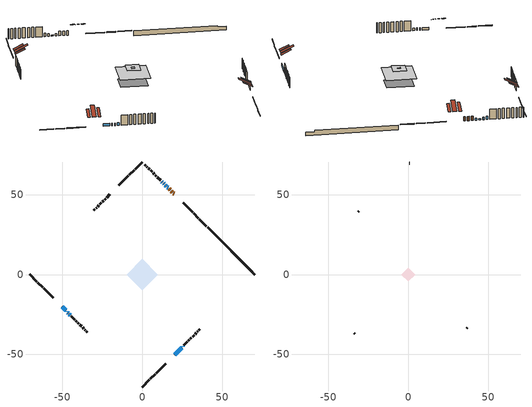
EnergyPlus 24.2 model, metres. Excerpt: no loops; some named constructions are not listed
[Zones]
conditioned space
 floor adiabatic (AdiabaticFloorConstruction): -9.79,0 0,9.79 9.79,0 0,-9.79 z3.83
 floor foundation (Slab1 construction): -7.38,1.36 -1.36,7.38 7.38,-1.36 1.36,-7.38 z-1
 wall outside (RimJoist1 construction): 0,-70.33 4.43,-65.9 / -70.33,0 -65.9,-4.43 / 0,70.33 -4.43,65.9 / 40.14,30.18 35.71,34.61 z1.39:1.69
 wall outside (RimJoist2 construction): 5.09,-65.24 7.97,-62.36 / -65.24,-5.09 -62.36,-7.97 / -5.09,65.24 -7.97,62.36 / 35.06,35.27 32.17,38.16 z1.39:1.69
 wall outside (RimJoist3 construction): 8.63,-61.7 14.66,-55.67 / -61.7,-8.63 -55.67,-14.66 / -8.63,61.7 -14.66,55.67 / 31.51,38.81 25.49,44.84 z1.39:1.69
 wall outside (AdiabaticWallConstruction 1): 19.93,50.39 19.47,50.86 / 18.81,51.51 18.15,52.17 / 17.5,52.83 16.84,53.49 z1.39:3.42
 wall outside (AdiabaticWallConstruction): 16.18,54.15 15.75,54.58 z1.39:2.31; 15.09,55.23 14.38,55.94 z1.39:1.89; 20.21,-50.12 24.63,-45.7 / -50.12,-20.21 -47.91,-22.42 / -47.25,-23.07 -47.11,-23.22 / -46.45,-23.87 -46.16,-24.17 / 25.28,-45.05 25.43,-44.9 / 13.73,56.6 13.29,57.03 / -45.51,-24.82 -44.92,-25.4 z1.39:2.61; 12.64,57.69 12.21,58.12 z1.39:2.92
 wall outside (Wall1 construction): 26.08,-44.24 28.18,-42.15 / -44.27,-26.06 -42.18,-28.15 / -20.21,50.12 -22.3,48.03 / 11.55,58.78 9.46,60.87 z1.39:6.27
 wall outside (Wall2 construction): 28.83,-41.49 29.43,-40.9 / -41.52,-28.81 -40.92,-29.41 / -22.96,47.37 -23.56,46.77 / 8.8,61.53 8.2,62.13 z1.39:6.27
 wall outside (Wall3 construction): 30.09,-40.24 30.76,-39.57 / -40.26,-30.06 -39.59,-30.73 / -24.21,46.11 -24.88,45.44 / 7.54,62.78 6.88,63.45 z1.39:6.27
 wall outside (Wall4 construction): 31.41,-38.91 32.41,-37.92 / -38.94,-31.39 -37.95,-32.38 / -25.54,44.79 -26.53,43.8 / 6.22,64.11 5.23,65.1 z1.39:6.27
 wall outside (Wall5 construction): 33.06,-37.26 33.79,-36.54 / -37.29,-33.04 -36.56,-33.76 / -27.19,43.14 -27.91,42.41 / 4.57,65.76 3.84,66.48 z1.39:6.27
 wall outside (Wall6 construction): 34.45,-35.88 34.78,-35.55 / -35.91,-34.42 -35.57,-34.76 / -28.57,41.76 -28.91,41.42 / 3.19,67.14 2.85,67.48 z1.39:6.27
 wall outside (Wall7 construction): 35.44,-34.89 36.06,-34.27 / -34.91,-35.41 -34.29,-36.04 / -29.56,40.77 -30.19,40.14 / 2.2,68.13 1.57,68.76 z1.39:6.27
 wall foundation (FoundationWall1 construction): 40.8,29.53,-1 40.8,29.53,1.39 67.37,2.95,1.39 67.37,2.95,0.76 70.33,0,0.76 70.33,0,-1
 window (WindowConstruction 7): 16.18,54.15 15.75,54.58 z1.39:2.3
 window (WindowConstruction 3): 15.09,55.23 14.39,55.94 z1.39:1.89
 window (WindowConstruction 4): 20.21,-50.12 24.63,-45.7 z1.39:2.61
 window (WindowConstruction 5): -50.12,-20.21 -47.91,-22.42 z1.39:2.61
 window (WindowConstruction 6): -47.25,-23.07 -47.11,-23.22 z1.39:2.61
 window (WindowConstruction 8): -46.45,-23.88 -46.16,-24.17 z1.39:2.61
 window (WindowConstruction 9): 25.28,-45.05 25.43,-44.9 z1.39:2.61
 window (WindowConstruction): 13.73,56.6 13.29,57.03 z1.39:2.61
 window (WindowConstruction 1): -45.5,-24.82 -44.93,-25.4 z1.39:2.61
 window (WindowConstruction 2): 12.64,57.69 12.21,58.12 z1.39:2.91
 door (Door): 19.93,50.39 19.47,50.86 z1.39:3.42
 door (Door 1): 18.81,51.52 18.15,52.17 z1.39:3.42
 door (Door 2): 17.5,52.83 16.84,53.49 z1.39:3.42
 ceiling adiabatic (AdiabaticFloorConstruction): 0,-9.79 9.79,0 0,9.79 -9.79,0 z3.83
 roof outside (Roof1 construction): 16.16,-54.17,6.27 13.13,-51.14,8.41 12.29,-51.99,8.41 15.32,-55.01,6.27; -54.17,-16.16,6.27 -51.14,-13.13,8.41 -51.99,-12.29,8.41 -55.01,-15.32,6.27; -16.16,54.17,6.27 -13.13,51.14,8.41 -12.29,51.99,8.41 -15.32,55.01,6.27; 23.98,46.35,6.27 20.96,43.32,8.41 21.8,42.47,8.41 24.83,45.5,6.27
 roof outside (Roof3 construction): 19.55,-50.78,6.27 16.35,-47.58,8.53 15.46,-48.47,8.53 18.66,-51.67,6.27; -50.78,-19.55,6.27 -47.58,-16.35,8.53 -48.47,-15.46,8.53 -51.67,-18.66,6.27; -19.55,50.78,6.27 -16.35,47.58,8.53 -15.46,48.47,8.53 -18.66,51.67,6.27; 20.59,49.74,6.27 17.39,46.54,8.53 18.29,45.64,8.53 21.49,48.84,6.27
attic - vented
 floor to conditioned space (Floor1 construction Reversed): -1.05,0 0,1.05 1.05,0 0,-1.05 z6.27
 floor to conditioned space (Floor2 construction Reversed): -4.35,0 0,4.35 4.35,0 0,-4.35 z6.27
 wall outside (Wall8 construction): 36.72,-33.61 36.98,-33.35 / -33.63,-36.69 -33.38,-36.95 / -30.84,39.48 -31.1,39.23 / 0.91,69.41 0.66,69.67 z1.39:6.27
 roof outside (Roof2 construction): 18,-52.33,6.27 13.77,-48.09,9.26 12.59,-49.28,9.26 16.82,-53.51,6.27; -52.33,-18,6.27 -48.09,-13.77,9.26 -49.28,-12.59,9.26 -53.51,-16.82,6.27; -18,52.33,6.27 -13.77,48.09,9.26 -12.59,49.28,9.26 -16.82,53.51,6.27; 22.14,48.19,6.27 17.91,43.95,9.26 19.09,42.77,9.26 23.33,47,6.27
[Material] Roughness=Rough; Thermal Absorptance=0.9
Name | Thickness {m} | Conductivity {W/m-K} | Density {kg/m3} | Specific Heat {J/kg-K} | Solar Absorptance | Visible Absorptance
ceiling loosefill ins | 0.254 | 0.0480833 | 16.02 | 1046.75 | 0.7 | 0.7
ceiling stud and cavity | 0.1397 | 0.22603 | 65.682 | 1177.47 | 0.7 | 0.7
ceiling stud and cavity 1 | 0.1397 | 0.122434 | 65.682 | 1177.47 | 0.7 | 0.7
gypsum board | 0.0127 | 0.160291 | 801 | 837.4 | 0.6 | 0.6
[Construction]
Floor1 construction: ceiling loosefill ins, ceiling stud and cavity, gypsum board
Floor2 construction: ceiling loosefill ins, ceiling stud and cavity 1, gypsum board
[EnergyManagementSystem:Program]
component_loads_program: Set loads_htg_walls = 0; Set loads_htg_rim_joists = 0; Set loads_htg_foundation_walls = 0; Set loads_htg_floors = 0; Set loads_htg_slabs = 0; Set loads_htg_ceilings = 0; Set loads_htg_roofs = 0; Set loads_htg_windows_conduction = 0; Set loads_htg_windows_solar = 0; Set loads_htg_doors = 0; Set loads_htg_skylights_conduction = 0; Set loads_htg_skylights_solar = 0; Set loads_htg_internal_mass = 0; Set loads_htg_intgains = 0; Set loads_htg_lighting = 0; Set loads_htg_infil = 0; Set loads_htg_mechvent = 0; Set loads_htg_natvent = 0; Set loads_htg_whf = 0; Set loads_htg_ducts = 0; Set loads_clg_walls = 0; Set loads_clg_rim_joists = 0; Set loads_clg_foundation_walls = 0; Set loads_clg_floors = 0; Set loads_clg_slabs = 0; Set loads_clg_ceilings = 0; Set loads_clg_roofs = 0; Set loads_clg_windows_conduction = 0; Set loads_clg_windows_solar = 0; Set loads_clg_doors = 0; Set loads_clg_skylights_conduction = 0; Set loads_clg_skylights_solar = 0; Set loads_clg_internal_mass = 0; Set loads_clg_intgains = 0; Set loads_clg_lighting = 0; Set loads_clg_infil = 0; Set loads_clg_mechvent = 0; Set loads_clg_natvent = 0; Set loads_clg_whf = 0; Set loads_clg_ducts = 0; Set hr_walls = 0; Set hr_walls = hr_walls + s_conv_26 + s_ig_26 + s_sol_26 + s_lgt_26 + s_surf_26; Set hr_walls = hr_walls + s_conv_27 + s_ig_27 + s_sol_27 + s_lgt_27 + s_surf_27; Set hr_walls = hr_walls + s_conv_28 + s_ig_28 + s_sol_28 + s_lgt_28 + s_surf_28; Set hr_walls = hr_walls + s_conv_29 + s_ig_29 + s_sol_29 + s_lgt_29 + s_surf_29; Set hr_walls = hr_walls + s_conv_30 + s_ig_30 + s_sol_30 + s_lgt_30 + s_surf_30; Set hr_walls = hr_walls + s_conv_31 + s_ig_31 + s_sol_31 + s_lgt_31 + s_surf_31; Set hr_walls = hr_walls + s_conv_32 + s_ig_32 + s_sol_32 + s_lgt_32 + s_surf_32; Set hr_walls = hr_walls + s_conv_33 + s_ig_33 + s_sol_33 + s_lgt_33 + s_surf_33; Set hr_walls = hr_walls + s_conv_34 + s_ig_34 + s_sol_34 + s_lgt_34 + s_surf_34; Set hr_walls = hr_walls + s_conv_35 + s_ig_35 + s_sol_35 + s_lgt_35 + s_surf_35; Set hr_walls = hr_walls + s_conv_36 + s_ig_36 + s_sol_36 + s_lgt_36 + s_surf_36; Set hr_walls = hr_walls + s_conv_37 + s_ig_37 + s_sol_37 + s_lgt_37 + s_surf_37; Set hr_walls = hr_walls + s_conv_38 + s_ig_38 + s_sol_38 + s_lgt_38 + s_surf_38; Set hr_walls = hr_walls + s_conv_39 + s_ig_39 + s_sol_39 + s_lgt_39 + s_surf_39; Set hr_walls = hr_walls + s_conv_40 + s_ig_40 + s_sol_40 + s_lgt_40 + s_surf_40; Set hr_walls = hr_walls + s_conv_41 + s_ig_41 + s_sol_41 + s_lgt_41 + s_surf_41; Set hr_walls = hr_walls + s_conv_42 + s_ig_42 + s_sol_42 + s_lgt_42 + s_surf_42; Set hr_walls = hr_walls + s_conv_43 + s_ig_43 + s_sol_43 + s_lgt_43 + s_surf_43; Set hr_walls = hr_walls + s_conv_44 + s_ig_44 + s_sol_44 + s_lgt_44 + s_surf_44; Set hr_walls = hr_walls + s_conv_45 + s_ig_45 + s_sol_45 + s_lgt_45 + s_surf_45; Set hr_walls = hr_walls + s_conv_46 + s_ig_46 + s_sol_46 + s_lgt_46 + s_surf_46; Set hr_walls = hr_walls + s_conv_47 + s_ig_47 + s_sol_47 + s_lgt_47 + s_surf_47; Set hr_walls = hr_walls + s_conv_48 + s_ig_48 + s_sol_48 + s_lgt_48 + s_surf_48; Set hr_walls = hr_walls + s_conv_49 + s_ig_49 + s_sol_49 + s_lgt_49 + s_surf_49; Set hr_walls = hr_walls + s_conv_50 + s_ig_50 + s_sol_50 + s_lgt_50 + s_surf_50; Set hr_walls = hr_walls + s_conv_51 + s_ig_51 + s_sol_51 + s_lgt_51 + s_surf_51; Set hr_walls = hr_walls + s_conv_52 + s_ig_52 + s_sol_52 + s_lgt_52 + s_surf_52; Set hr_walls = hr_walls + s_conv_53 + s_ig_53 + s_sol_53 + s_lgt_53 + s_surf_53; Set hr_rim_joists = 0; Set hr_rim_joists = hr_rim_joists + s_conv_5 + s_ig_5 + s_sol_5 + s_lgt_5 + s_surf_5; Set hr_rim_joists = hr_rim_joists + s_conv_6 + s_ig_6 + s_sol_6 + s_lgt_6 + s_surf_6; Set hr_rim_joists = hr_rim_joists + s_conv_7 + s_ig_7 + s_sol_7 + s_lgt_7 + s_surf_7; Set hr_rim_joists = hr_rim_joists + s_conv_8 + s_ig_8 + s_sol_8 + s_lgt_8 + s_surf_8; Set hr_rim_joists = hr_rim_joists + s_conv_9 + s_ig_9 + s_sol_9 + s_lgt_9 + s_surf_9; Set hr_rim_joists = hr_rim_joists + s_conv_10 + s_ig_10 + s_sol_10 + s_lgt_10 + s_surf_10; Set hr_rim_joists = hr_rim_joists + s_conv_11 + s_ig_11 + s_sol_11 + s_lgt_11 + s_surf_11; Set hr_rim_joists = hr_rim_joists + s_conv_12 + s_ig_12 + s_sol_12 + s_lgt_12 + s_surf_12; Set hr_rim_joists = hr_rim_joists + s_conv_13 + s_ig_13 + s_sol_13 + s_lgt_13 + s_surf_13; Set hr_rim_joists = hr_rim_joists + s_conv_14 + s_ig_14 + s_sol_14 + s_lgt_14 + s_surf_14; Set hr_rim_joists = hr_rim_joists + s_conv_15 + s_ig_15 + s_sol_15 + s_lgt_15 + s_surf_15; Set hr_rim_joists = hr_rim_joists + s_conv_16 + s_ig_16 + s_sol_16 + s_lgt_16 + s_surf_16; Set hr_foundation_walls = 0; Set hr_foundation_walls = hr_foundation_walls + s_conv_2 + s_ig_2 + s_sol_2 + s_lgt_2 + s_surf_2; Set hr_floors = 0; Set hr_slabs = 0; Set hr_slabs = hr_slabs + s_conv_25 + s_ig_25 + s_sol_25 + s_lgt_25 + s_surf_25; Set hr_ceilings = 0; Set hr_ceilings = hr_ceilings + s_conv + s_ig + s_sol + s_lgt + s_surf; Set hr_ceilings = hr_ceilings + s_conv_1 + s_ig_1 + s_sol_1 + s_lgt_1 + s_surf_1; Set hr_roofs = 0; Set hr_roofs = hr_roofs + s_conv_17 + s_ig_17 + s_sol_17 + s_lgt_17 + s_surf_17; Set hr_roofs = hr_roofs + s_conv_18 + s_ig_18 + s_sol_18 + s_lgt_18 + s_surf_18; Set hr_roofs = hr_roofs + s_conv_19 + s_ig_19 + s_sol_19 + s_lgt_19 + s_surf_19; Set hr_roofs = hr_roofs + s_conv_20 + s_ig_20 + s_sol_20 + s_lgt_20 + s_surf_20; Set hr_roofs = hr_roofs + s_conv_21 + s_ig_21 + s_sol_21 + s_lgt_21 + s_surf_21; Set hr_roofs = hr_roofs + s_conv_22 + s_ig_22 + s_sol_22 + s_lgt_22 + s_surf_22; Set hr_roofs = hr_roofs + s_conv_23 + s_ig_23 + s_sol_23 + s_lgt_23 + s_surf_23; Set hr_roofs = hr_roofs + s_conv_24 + s_ig_24 + s_sol_24 + s_lgt_24 + s_surf_24; Set hr_windows_conduction = 0; Set hr_windows_conduction = hr_windows_conduction + ss_conv_3; Set hr_windows_conduction = hr_windows_conduction + ss_ig_3; Set hr_windows_conduction = hr_windows_conduction + ss_surf_3; Set hr_windows_conduction = hr_windows_conduction + ss_conv_4; Set hr_windows_conduction = hr_windows_conduction + ss_ig_4; Set hr_windows_conduction = hr_windows_conduction + ss_surf_4; Set hr_windows_conduction = hr_windows_conduction + ss_conv_5; Set hr_windows_conduction = hr_windows_conduction + ss_ig_5; Set hr_windows_conduction = hr_windows_conduction + ss_surf_5; Set hr_windows_conduction = hr_windows_conduction + ss_conv_6; Set hr_windows_conduction = hr_windows_conduction + ss_ig_6; Set hr_windows_conduction = hr_windows_conduction + ss_surf_6; Set hr_windows_conduction = hr_windows_conduction + ss_conv_7; Set hr_windows_conduction = hr_windows_conduction + ss_ig_7; Set hr_windows_conduction = hr_windows_conduction + ss_surf_7; Set hr_windows_conduction = hr_windows_conduction + ss_conv_8; Set hr_windows_conduction = hr_windows_conduction + ss_ig_8; Set hr_windows_conduction = hr_windows_conduction + ss_surf_8; Set hr_windows_conduction = hr_windows_conduction + ss_conv_9; Set hr_windows_conduction = hr_windows_conduction + ss_ig_9; Set hr_windows_conduction = hr_windows_conduction + ss_surf_9; Set hr_windows_conduction = hr_windows_conduction + ss_conv_10; Set hr_windows_conduction = hr_windows_conduction + ss_ig_10; Set hr_windows_conduction = hr_windows_conduction + ss_surf_10; Set hr_windows_conduction = hr_windows_conduction + ss_conv_11; Set hr_windows_conduction = hr_windows_conduction + ss_ig_11; Set hr_windows_conduction = hr_windows_conduction + ss_surf_11; Set hr_windows_conduction = hr_windows_conduction + ss_conv_12; Set hr_windows_conduction = hr_windows_conduction + ss_ig_12; Set hr_windows_conduction = hr_windows_conduction + ss_surf_12; Set hr_windows_solar = 0; Set hr_windows_solar = hr_windows_solar - ss_trans_in * ZoneTimestep * 3600 + ss_back_out * ZoneTimestep * 3600 + ss_trans_out * ZoneTimestep * 3600; Set hr_windows_solar = hr_windows_solar - ss_trans_in_1 * ZoneTimestep * 3600 + ss_back_out_1 * ZoneTimestep * 3600 + ss_trans_out_1 * ZoneTimestep * 3600; Set hr_windows_solar = hr_windows_solar - ss_trans_in_2 * ZoneTimestep * 3600 + ss_back_out_2 * ZoneTimestep * 3600 + ss_trans_out_2 * ZoneTimestep * 3600; Set hr_windows_solar = hr_windows_solar - ss_trans_in_3 * ZoneTimestep * 3600 + ss_back_out_3 * ZoneTimestep * 3600 + ss_trans_out_3 * ZoneTimestep * 3600; Set hr_windows_solar = hr_windows_solar - ss_trans_in_4 * ZoneTimestep * 3600 + ss_back_out_4 * ZoneTimestep * 3600 + ss_trans_out_4 * ZoneTimestep * 3600; Set hr_windows_solar = hr_windows_solar - ss_trans_in_5 * ZoneTimestep * 3600 + ss_back_out_5 * ZoneTimestep * 3600 + ss_trans_out_5 * ZoneTimestep * 3600; Set hr_windows_solar = hr_windows_solar - ss_trans_in_6 * ZoneTimestep * 3600 + ss_back_out_6 * ZoneTimestep * 3600 + ss_trans_out_6 * ZoneTimestep * 3600; Set hr_windows_solar = hr_windows_solar - ss_trans_in_7 * ZoneTimestep * 3600 + ss_back_out_7 * ZoneTimestep * 3600 + ss_trans_out_7 * ZoneTimestep * 3600; Set hr_windows_solar = hr_windows_solar - ss_trans_in_8 * ZoneTimestep * 3600 + ss_back_out_8 * ZoneTimestep * 3600 + ss_trans_out_8 * ZoneTimestep * 3600; Set hr_windows_solar = hr_windows_solar - ss_trans_in_9 * ZoneTimestep * 3600 + ss_back_out_9 * ZoneTimestep * 3600 + ss_trans_out_9 * ZoneTimestep * 3600; Set hr_doors = 0; Set hr_doors = hr_doors + ss_sol; Set hr_doors = hr_doors + ss_lgt; Set hr_doors = hr_doors + ss_conv; Set hr_doors = hr_doors + ss_ig; Set hr_doors = hr_doors + ss_surf; Set hr_doors = hr_doors + ss_sol_1; Set hr_doors = hr_doors + ss_lgt_1; Set hr_doors = hr_doors + ss_conv_1; Set hr_doors = hr_doors + ss_ig_1; Set hr_doors = hr_doors + ss_surf_1; Set hr_doors = hr_doors + ss_sol_2; Set hr_doors = hr_doors + ss_lgt_2; Set hr_doors = hr_doors + ss_conv_2; Set hr_doors = hr_doors + ss_ig_2; Set hr_doors = hr_doors + ss_surf_2; Set hr_skylights_conduction = 0; Set hr_skylights_solar = 0; Set hr_internal_mass = 0; Set hr_internal_mass = hr_internal_mass + s_conv_3 + s_ig_3 + s_sol_3 + s_lgt_3 + s_surf_3; Set hr_internal_mass = hr_internal_mass + s_conv_4 + s_ig_4 + s_sol_4 + s_lgt_4 + s_surf_4; Set hr_internal_mass = hr_internal_mass + im_conv + im_ig + im_sol + im_lgt + im_surf; Set hr_internal_mass = hr_internal_mass + im_conv_1 + im_ig_1 + im_sol_1 + im_lgt_1 + im_surf_1; Set hr_intgains = 0; Set hr_intgains = hr_intgains - ig_ee_conv - ig_ee_rad - ig_ee_conv_1 - ig_ee_rad_1 - ig_ee_conv_2 - ig_ee_rad_2 - ig_ee_conv_3 - ig_ee_rad_3 - ig_ee_conv_4 - ig_ee_rad_4 - ig_ee_conv_5 - ig_ee_rad_5 - ig_ee_conv_6 - ig_ee_rad_6 - ig_oe_conv - ig_oe_rad - ig_oe_conv_1 - ig_oe_rad_1 - ig_oe_conv_2 - ig_oe_rad_2 - ig_oe_conv_3 - ig_oe_rad_3 - ig_oe_conv_4 - ig_oe_rad_4 - ig_ppl_conv - ig_ppl_rad; Set hr_lighting = 0; Set hr_lighting = hr_lighting - ig_lgt_conv - ig_lgt_rad - ig_lgt_vis; Set hr_infil = 0; Set hr_infil = hr_infil - airflow_gain + airflow_loss; Set hr_natvent = 0; Set hr_natvent = hr_natvent - airflow_gain_1 + airflow_loss_1; Set hr_whf = 0; Set hr_whf = hr_whf - airflow_gain_2 + airflow_loss_2; Set hr_mechvent = 0; Set hr_mechvent = hr_mechvent - mv_conv - mv_rad - mv_conv_1 - mv_rad_1 - mv_conv_2 - mv_rad_2 - mv_conv_3 - mv_rad_3; Set hr_ducts = 0; Set hr_intgains = hr_intgains + dhw_loss * (1.0*(1-dhw_rtf) + 1.0*dhw_rtf); Set htg_mode = 0; Set clg_mode = 0; If (htg_load_cond > 0); Set htg_mode = 1.0; ElseIf (clg_load_cond > 0); Set clg_mode = 0.0; Else; Set htg_season = 0; Set clg_season = 0; If ((DayOfYear >= 1) && (DayOfYear <= 365)); Set clg_season = 1; EndIf; If ((DayOfYear >= 1) && (DayOfYear <= 365)); Set htg_season = 1; EndIf; If ((airflow_gain_1 <> 0) || (airflow_loss_1 <> 0)) && (clg_season == 1); Set clg_mode = 0.0; ElseIf ((airflow_gain_2 <> 0) || (airflow_loss_2 <> 0)) && (clg_season == 1); Set clg_mode = 0.0; Else; Set Tmid_setpoint = (htg_sp_s_1 + clg_sp_s_1) / 2; If (tin_s_1 > Tmid_setpoint) && (clg_season == 1); Set clg_mode = 0.0; ElseIf (tin_s_1 < Tmid_setpoint) && (htg_season == 1); Set htg_mode = 1.0; EndIf; EndIf; EndIf; Set loads_htg_walls = loads_htg_walls + (hr_walls * htg_mode * 1); Set loads_htg_rim_joists = loads_htg_rim_joists + (hr_rim_joists * htg_mode * 1); Set loads_htg_foundation_walls = loads_htg_foundation_walls + (hr_foundation_walls * htg_mode * 1); Set loads_htg_floors = loads_htg_floors + (hr_floors * htg_mode * 1); Set loads_htg_slabs = loads_htg_slabs + (hr_slabs * htg_mode * 1); Set loads_htg_ceilings = loads_htg_ceilings + (hr_ceilings * htg_mode * 1); Set loads_htg_roofs = loads_htg_roofs + (hr_roofs * htg_mode * 1); Set loads_htg_windows_conduction = loads_htg_windows_conduction + (hr_windows_conduction * htg_mode * 1); Set loads_htg_windows_solar = loads_htg_windows_solar + (hr_windows_solar * htg_mode * 1); Set loads_htg_doors = loads_htg_doors + (hr_doors * htg_mode * 1); Set loads_htg_skylights_conduction = loads_htg_skylights_conduction + (hr_skylights_conduction * htg_mode * 1); Set loads_htg_skylights_solar = loads_htg_skylights_solar + (hr_skylights_solar * htg_mode * 1); Set loads_htg_internal_mass = loads_htg_internal_mass + (hr_internal_mass * htg_mode * 1); Set loads_htg_intgains = loads_htg_intgains + (hr_intgains * htg_mode * 1); Set loads_htg_lighting = loads_htg_lighting + (hr_lighting * htg_mode * 1); Set loads_htg_infil = loads_htg_infil + (hr_infil * htg_mode * 1); Set loads_htg_mechvent = loads_htg_mechvent + (hr_mechvent * htg_mode * 1); Set loads_htg_natvent = loads_htg_natvent + (hr_natvent * htg_mode * 1); Set loads_htg_whf = loads_htg_whf + (hr_whf * htg_mode * 1); Set loads_htg_ducts = loads_htg_ducts + (hr_ducts * htg_mode * 1); Set loads_clg_walls = loads_clg_walls + (-hr_walls * clg_mode * 1); Set loads_clg_rim_joists = loads_clg_rim_joists + (-hr_rim_joists * clg_mode * 1); Set loads_clg_foundation_walls = loads_clg_foundation_walls + (-hr_foundation_walls * clg_mode * 1); Set loads_clg_floors = loads_clg_floors + (-hr_floors * clg_mode * 1); Set loads_clg_slabs = loads_clg_slabs + (-hr_slabs * clg_mode * 1); Set loads_clg_ceilings = loads_clg_ceilings + (-hr_ceilings * clg_mode * 1); Set loads_clg_roofs = loads_clg_roofs + (-hr_roofs * clg_mode * 1); Set loads_clg_windows_conduction = loads_clg_windows_conduction + (-hr_windows_conduction * clg_mode * 1); Set loads_clg_windows_solar = loads_clg_windows_solar + (-hr_windows_solar * clg_mode * 1); Set loads_clg_doors = loads_clg_doors + (-hr_doors * clg_mode * 1); Set loads_clg_skylights_conduction = loads_clg_skylights_conduction + (-hr_skylights_conduction * clg_mode * 1); Set loads_clg_skylights_solar = loads_clg_skylights_solar + (-hr_skylights_solar * clg_mode * 1); Set loads_clg_internal_mass = loads_clg_internal_mass + (-hr_internal_mass * clg_mode * 1); Set loads_clg_intgains = loads_clg_intgains + (-hr_intgains * clg_mode * 1); Set loads_clg_lighting = loads_clg_lighting + (-hr_lighting * clg_mode * 1); Set loads_clg_infil = loads_clg_infil + (-hr_infil * clg_mode * 1); Set loads_clg_mechvent = loads_clg_mechvent + (-hr_mechvent * clg_mode * 1); Set loads_clg_natvent = loads_clg_natvent + (-hr_natvent * clg_mode * 1); Set loads_clg_whf = loads_clg_whf + (-hr_whf * clg_mode * 1); Set loads_clg_ducts = loads_clg_ducts + (-hr_ducts * clg_mode * 1)
[EnergyManagementSystem:OutputVariable] Type of Data in Variable=Summed; Update Frequency=ZoneTimestep
Name | EMS Variable | EMS Program or Subroutine | Units
loads_htg_rim_joists_annual_outvar; Energy Management System Output Variable 8 | loads_htg_rim_joists | component_loads_program | J
loads_htg_foundation_walls_annual_outvar; Energy Management System Output Variable 9 | loads_htg_foundation_walls | component_loads_program | J
loads_htg_doors_annual_outvar; Energy Management System Output Variable 10 | loads_htg_doors | component_loads_program | J
loads_htg_windows_conduction_annual_outvar; Energy Management System Output Variable 11 | loads_htg_windows_conduction | component_loads_program | J
loads_htg_windows_solar_annual_outvar; Energy Management System Output Variable 12 | loads_htg_windows_solar | component_loads_program | J
loads_htg_skylights_conduction_annual_outvar; Energy Management System Output Variable 13 | loads_htg_skylights_conduction | component_loads_program | J
loads_htg_skylights_solar_annual_outvar; Energy Management System Output Variable 14 | loads_htg_skylights_solar | component_loads_program | J
loads_htg_floors_annual_outvar; Energy Management System Output Variable 15 | loads_htg_floors | component_loads_program | J
loads_htg_slabs_annual_outvar; Energy Management System Output Variable 16 | loads_htg_slabs | component_loads_program | J
loads_htg_internal_mass_annual_outvar; Energy Management System Output Variable 17 | loads_htg_internal_mass | component_loads_program | J
loads_htg_infil_annual_outvar; Energy Management System Output Variable 18 | loads_htg_infil | component_loads_program | J
loads_htg_natvent_annual_outvar; Energy Management System Output Variable 19 | loads_htg_natvent | component_loads_program | J
loads_htg_mechvent_annual_outvar; Energy Management System Output Variable 20 | loads_htg_mechvent | component_loads_program | J
loads_htg_whf_annual_outvar; Energy Management System Output Variable 21 | loads_htg_whf | component_loads_program | J
loads_htg_ducts_annual_outvar; Energy Management System Output Variable 22 | loads_htg_ducts | component_loads_program | J
loads_htg_intgains_annual_outvar; Energy Management System Output Variable 23 | loads_htg_intgains | component_loads_program | J
loads_htg_lighting_annual_outvar; Energy Management System Output Variable 24 | loads_htg_lighting | component_loads_program | J
loads_clg_roofs_annual_outvar; Energy Management System Output Variable 25 | loads_clg_roofs | component_loads_program | J
loads_clg_ceilings_annual_outvar; Energy Management System Output Variable 26 | loads_clg_ceilings | component_loads_program | J
loads_clg_walls_annual_outvar; Energy Management System Output Variable 27 | loads_clg_walls | component_loads_program | J
loads_clg_rim_joists_annual_outvar; Energy Management System Output Variable 28 | loads_clg_rim_joists | component_loads_program | J
loads_clg_foundation_walls_annual_outvar; Energy Management System Output Variable 29 | loads_clg_foundation_walls | component_loads_program | J
loads_clg_doors_annual_outvar; Energy Management System Output Variable 30 | loads_clg_doors | component_loads_program | J
loads_clg_windows_conduction_annual_outvar; Energy Management System Output Variable 31 | loads_clg_windows_conduction | component_loads_program | J
loads_clg_windows_solar_annual_outvar; Energy Management System Output Variable 32 | loads_clg_windows_solar | component_loads_program | J
loads_clg_skylights_conduction_annual_outvar; Energy Management System Output Variable 33 | loads_clg_skylights_conduction | component_loads_program | J
loads_clg_skylights_solar_annual_outvar; Energy Management System Output Variable 34 | loads_clg_skylights_solar | component_loads_program | J
loads_clg_floors_annual_outvar; Energy Management System Output Variable 35 | loads_clg_floors | component_loads_program | J
loads_clg_slabs_annual_outvar; Energy Management System Output Variable 36 | loads_clg_slabs | component_loads_program | J
loads_clg_internal_mass_annual_outvar; Energy Management System Output Variable 37 | loads_clg_internal_mass | component_loads_program | J
loads_clg_infil_annual_outvar; Energy Management System Output Variable 38 | loads_clg_infil | component_loads_program | J
loads_clg_natvent_annual_outvar; Energy Management System Output Variable 39 | loads_clg_natvent | component_loads_program | J
loads_clg_mechvent_annual_outvar; Energy Management System Output Variable 40 | loads_clg_mechvent | component_loads_program | J
loads_clg_whf_annual_outvar; Energy Management System Output Variable 41 | loads_clg_whf | component_loads_program | J
loads_clg_ducts_annual_outvar; Energy Management System Output Variable 42 | loads_clg_ducts | component_loads_program | J
loads_clg_intgains_annual_outvar; Energy Management System Output Variable 43 | loads_clg_intgains | component_loads_program | J
loads_clg_lighting_annual_outvar; Energy Management System Output Variable 44 | loads_clg_lighting | component_loads_program | J
loads_htg_tot_annual_outvar; Energy Management System Output Variable 1; Energy Management System Output Variable 45 | loads_htg_tot | total_loads_program | J
loads_clg_tot_annual_outvar; Energy Management System Output Variable 2; Energy Management System Output Variable 46 | loads_clg_tot | total_loads_program | J
Energy Management System Output Variable 3 | htg_unmet_hours | unmet_hours_program | hr
Energy Management System Output Variable 4 | clg_unmet_hours | unmet_hours_program | hr
Energy Management System Output Variable 5 | loads_htg_roofs | component_loads_program | J
Energy Management System Output Variable 6 | loads_htg_ceilings | component_loads_program | J
Energy Management System Output Variable 7 | loads_htg_walls | component_loads_program | J
[Schedule:Day:Interval]
interior lighting schedule day: No, 01:00, 0.108182, 04:00, 0.0901515, 05:00, 0.0991667, 06:00, 0.162273, 07:00, 0.270455, 08:00, 0.342576, 10:00, 0.369621, 11:00, 0.351591, 12:00, 0.333561, 13:00, 0.324545, 14:00, 0.31553, 15:00, 0.333561, 16:00, 0.369621, 17:00, 0.450758, 18:00, 0.585985, 19:00, 0.775303, 20:00, 0.955606, 21:00, 0.991667, 22:00, 0.712197, 23:00, 0.360606, 24:00, 0.162273
interior lighting schedule day 1: No, 01:00, 0.100909, 04:00, 0.0840909, 05:00, 0.0925, 06:00, 0.151364, 07:00, 0.252273, 08:00, 0.319545, 10:00, 0.344773, 11:00, 0.327955, 12:00, 0.311136, 13:00, 0.302727, 14:00, 0.294318, 15:00, 0.311136, 16:00, 0.344773, 17:00, 0.420455, 18:00, 0.546591, 19:00, 0.723182, 20:00, 0.891364, 21:00, 0.925, 22:00, 0.664318, 23:00, 0.336364, 24:00, 0.151364
interior lighting schedule day 2: No, 01:00, 0.0927273, 04:00, 0.0772727, 05:00, 0.085, 06:00, 0.139091, 07:00, 0.231818, 08:00, 0.293636, 10:00, 0.316818, 11:00, 0.301364, 12:00, 0.285909, 13:00, 0.278182, 14:00, 0.270455, 15:00, 0.285909, 16:00, 0.316818, 17:00, 0.386364, 18:00, 0.502273, 19:00, 0.664545, 20:00, 0.819091, 21:00, 0.85, 22:00, 0.610455, 23:00, 0.309091, 24:00, 0.139091
interior lighting schedule day 3: No, 01:00, 0.0845455, 04:00, 0.0704545, 05:00, 0.0775, 06:00, 0.126818, 07:00, 0.211364, 08:00, 0.267727, 10:00, 0.288864, 11:00, 0.274773, 12:00, 0.260682, 13:00, 0.253636, 14:00, 0.246591, 15:00, 0.260682, 16:00, 0.288864, 17:00, 0.352273, 18:00, 0.457955, 19:00, 0.605909, 20:00, 0.746818, 21:00, 0.775, 22:00, 0.556591, 23:00, 0.281818, 24:00, 0.126818
interior lighting schedule day 4: No, 01:00, 0.0763636, 04:00, 0.0636364, 05:00, 0.07, 06:00, 0.114545, 07:00, 0.190909, 08:00, 0.241818, 10:00, 0.260909, 11:00, 0.248182, 12:00, 0.235455, 13:00, 0.229091, 14:00, 0.222727, 15:00, 0.235455, 16:00, 0.260909, 17:00, 0.318182, 18:00, 0.413636, 19:00, 0.547273, 20:00, 0.674545, 21:00, 0.7, 22:00, 0.502727, 23:00, 0.254545, 24:00, 0.114545
interior lighting schedule day 5: No, 01:00, 0.0727273, 04:00, 0.0606061, 05:00, 0.0666667, 06:00, 0.109091, 07:00, 0.181818, 08:00, 0.230303, 10:00, 0.248485, 11:00, 0.236364, 12:00, 0.224242, 13:00, 0.218182, 14:00, 0.212121, 15:00, 0.224242, 16:00, 0.248485, 17:00, 0.30303, 18:00, 0.393939, 19:00, 0.521212, 20:00, 0.642424, 21:00, 0.666667, 22:00, 0.478788, 23:00, 0.242424, 24:00, 0.109091
interior lighting schedule day 6: No, 01:00, 0.0745455, 04:00, 0.0621212, 05:00, 0.0683333, 06:00, 0.111818, 07:00, 0.186364, 08:00, 0.236061, 10:00, 0.254697, 11:00, 0.242273, 12:00, 0.229848, 13:00, 0.223636, 14:00, 0.217424, 15:00, 0.229848, 16:00, 0.254697, 17:00, 0.310606, 18:00, 0.403788, 19:00, 0.534242, 20:00, 0.658485, 21:00, 0.683333, 22:00, 0.490758, 23:00, 0.248485, 24:00, 0.111818
interior lighting schedule day 7: No, 01:00, 0.08, 04:00, 0.0666667, 05:00, 0.0733333, 06:00, 0.12, 07:00, 0.2, 08:00, 0.253333, 10:00, 0.273333, 11:00, 0.26, 12:00, 0.246667, 13:00, 0.24, 14:00, 0.233333, 15:00, 0.246667, 16:00, 0.273333, 17:00, 0.333333, 18:00, 0.433333, 19:00, 0.573333, 20:00, 0.706667, 21:00, 0.733333, 22:00, 0.526667, 23:00, 0.266667, 24:00, 0.12
interior lighting schedule day 8: No, 01:00, 0.0890909, 04:00, 0.0742424, 05:00, 0.0816667, 06:00, 0.133636, 07:00, 0.222727, 08:00, 0.282121, 10:00, 0.304394, 11:00, 0.289545, 12:00, 0.274697, 13:00, 0.267273, 14:00, 0.259848, 15:00, 0.274697, 16:00, 0.304394, 17:00, 0.371212, 18:00, 0.482576, 19:00, 0.638485, 20:00, 0.78697, 21:00, 0.816667, 22:00, 0.586515, 23:00, 0.29697, 24:00, 0.133636
interior lighting schedule day 9: No, 01:00, 0.0972727, 04:00, 0.0810606, 05:00, 0.0891667, 06:00, 0.145909, 07:00, 0.243182, 08:00, 0.30803, 10:00, 0.332348, 11:00, 0.316136, 12:00, 0.299924, 13:00, 0.291818, 14:00, 0.283712, 15:00, 0.299924, 16:00, 0.332348, 17:00, 0.405303, 18:00, 0.526894, 19:00, 0.697121, 20:00, 0.859242, 21:00, 0.891667, 22:00, 0.640379, 23:00, 0.324242, 24:00, 0.145909
interior lighting schedule day 10: No, 01:00, 0.105455, 04:00, 0.0878788, 05:00, 0.0966667, 06:00, 0.158182, 07:00, 0.263636, 08:00, 0.333939, 10:00, 0.360303, 11:00, 0.342727, 12:00, 0.325152, 13:00, 0.316364, 14:00, 0.307576, 15:00, 0.325152, 16:00, 0.360303, 17:00, 0.439394, 18:00, 0.571212, 19:00, 0.755758, 20:00, 0.931515, 21:00, 0.966667, 22:00, 0.694242, 23:00, 0.351515, 24:00, 0.158182
interior lighting schedule day 11: No, 01:00, 0.109091, 04:00, 0.0909091, 05:00, 0.1, 06:00, 0.163636, 07:00, 0.272727, 08:00, 0.345455, 10:00, 0.372727, 11:00, 0.354545, 12:00, 0.336364, 13:00, 0.327273, 14:00, 0.318182, 15:00, 0.336364, 16:00, 0.372727, 17:00, 0.454545, 18:00, 0.590909, 19:00, 0.781818, 20:00, 0.963636, 21:00, 1, 22:00, 0.718182, 23:00, 0.363636, 24:00, 0.163636
interior lighting schedule default day; occupants schedule default day; clothes dryer schedule default day; cooking range schedule default day; misc plug loads schedule default day; general water use schedule default day; clothes dryer exhaust 0 schedule default day; cooling season schedule day; cooling season schedule day 2; cooling season schedule default day; exterior lighting schedule default day; natural vent schedule default day: No, 24:00, 0
occupants schedule day: No, 05:00, 0.426829, 06:00, 0.719512, 07:00, 1, 08:00, 0.670732, 09:00, 0.329268, 14:00, 0.170732, 15:00, 0.231707, 16:00, 0.329268, 17:00, 0.5, 18:00, 0.670732, 19:00, 0.829268, 21:00, 1, 22:00, 0.853659, 23:00, 0.646341, 24:00, 0.426829
clothes dryer schedule day; clothes dryer exhaust 0 schedule day: No, 01:00, 0.123457, 02:00, 0.0740741, 03:00, 0.0493827, 04:00, 0.0246914, 05:00, 0.0493827, 06:00, 0.0740741, 07:00, 0.197531, 08:00, 0.395062, 09:00, 0.592593, 10:00, 0.839506, 11:00, 0.962963, 12:00, 1, 13:00, 0.91358, 14:00, 0.82716, 15:00, 0.716049, 16:00, 0.753086, 17:00, 0.679012, 18:00, 0.666667, 20:00, 0.62963, 21:00, 0.641975, 22:00, 0.666667, 23:00, 0.54321, 24:00, 0.296296
cooking range schedule day: No, 05:00, 0.0597015, 06:00, 0.11194, 07:00, 0.171642, 08:00, 0.291045, 11:00, 0.343284, 12:00, 0.402985, 13:00, 0.462687, 14:00, 0.343284, 15:00, 0.291045, 16:00, 0.402985, 17:00, 0.567164, 18:00, 1, 19:00, 0.850746, 20:00, 0.432836, 21:00, 0.291045, 22:00, 0.231343, 23:00, 0.171642, 24:00, 0.11194
misc plug loads schedule day: No, 06:00, 0.705882, 07:00, 0.745098, 08:00, 0.803922, 15:00, 0.823529, 16:00, 0.862745, 17:00, 0.921569, 18:00, 0.980392, 19:00, 1, 20:00, 0.980392, 21:00, 0.941176, 22:00, 0.862745, 23:00, 0.784314, 24:00, 0.72549
general water use schedule day: No, 01:00, 0.315068, 03:00, 0.287671, 04:00, 0.342466, 05:00, 0.369863, 06:00, 0.520548, 07:00, 0.60274, 08:00, 0.534247, 10:00, 0.506849, 11:00, 0.465753, 14:00, 0.479452, 15:00, 0.534247, 16:00, 0.589041, 17:00, 0.69863, 18:00, 0.876712, 19:00, 0.890411, 20:00, 0.986301, 21:00, 1, 22:00, 0.863014, 23:00, 0.616438, 24:00, 0.465753
cooling season schedule day 1: No, 24:00, 1
exterior lighting schedule day: No, 01:00, 0.566667, 03:00, 0.524167, 05:00, 0.495833, 06:00, 0.5525, 07:00, 0.623333, 08:00, 0.580833, 09:00, 0.439167, 10:00, 0.354167, 12:00, 0.34, 13:00, 0.354167, 14:00, 0.396667, 15:00, 0.425, 16:00, 0.495833, 17:00, 0.623333, 18:00, 0.793333, 19:00, 0.906667, 20:00, 0.963333, 21:00, 0.991667, 22:00, 0.920833, 23:00, 0.793333, 24:00, 0.665833
exterior lighting schedule day 1: No, 01:00, 0.528571, 03:00, 0.488929, 05:00, 0.4625, 06:00, 0.515357, 07:00, 0.581429, 08:00, 0.541786, 09:00, 0.409643, 10:00, 0.330357, 12:00, 0.317143, 13:00, 0.330357, 14:00, 0.37, 15:00, 0.396429, 16:00, 0.4625, 17:00, 0.581429, 18:00, 0.74, 19:00, 0.845714, 20:00, 0.898571, 21:00, 0.925, 22:00, 0.858929, 23:00, 0.74, 24:00, 0.621071
exterior lighting schedule day 10: No, 01:00, 0.552381, 03:00, 0.510952, 05:00, 0.483333, 06:00, 0.538571, 07:00, 0.607619, 08:00, 0.56619, 09:00, 0.428095, 10:00, 0.345238, 12:00, 0.331429, 13:00, 0.345238, 14:00, 0.386667, 15:00, 0.414286, 16:00, 0.483333, 17:00, 0.607619, 18:00, 0.773333, 19:00, 0.88381, 20:00, 0.939048, 21:00, 0.966667, 22:00, 0.897619, 23:00, 0.773333, 24:00, 0.649048
exterior lighting schedule day 11: No, 01:00, 0.571429, 03:00, 0.528571, 05:00, 0.5, 06:00, 0.557143, 07:00, 0.628571, 08:00, 0.585714, 09:00, 0.442857, 10:00, 0.357143, 12:00, 0.342857, 13:00, 0.357143, 14:00, 0.4, 15:00, 0.428571, 16:00, 0.5, 17:00, 0.628571, 18:00, 0.8, 19:00, 0.914286, 20:00, 0.971429, 21:00, 1, 22:00, 0.928571, 23:00, 0.8, 24:00, 0.671429
exterior lighting schedule day 2: No, 01:00, 0.485714, 03:00, 0.449286, 05:00, 0.425, 06:00, 0.473571, 07:00, 0.534286, 08:00, 0.497857, 09:00, 0.376429, 10:00, 0.303571, 12:00, 0.291429, 13:00, 0.303571, 14:00, 0.34, 15:00, 0.364286, 16:00, 0.425, 17:00, 0.534286, 18:00, 0.68, 19:00, 0.777143, 20:00, 0.825714, 21:00, 0.85, 22:00, 0.789286, 23:00, 0.68, 24:00, 0.570714
exterior lighting schedule day 3: No, 01:00, 0.442857, 03:00, 0.409643, 05:00, 0.3875, 06:00, 0.431786, 07:00, 0.487143, 08:00, 0.453929, 09:00, 0.343214, 10:00, 0.276786, 12:00, 0.265714, 13:00, 0.276786, 14:00, 0.31, 15:00, 0.332143, 16:00, 0.3875, 17:00, 0.487143, 18:00, 0.62, 19:00, 0.708571, 20:00, 0.752857, 21:00, 0.775, 22:00, 0.719643, 23:00, 0.62, 24:00, 0.520357
exterior lighting schedule day 4: No, 01:00, 0.4, 03:00, 0.37, 05:00, 0.35, 06:00, 0.39, 07:00, 0.44, 08:00, 0.41, 09:00, 0.31, 10:00, 0.25, 12:00, 0.24, 13:00, 0.25, 14:00, 0.28, 15:00, 0.3, 16:00, 0.35, 17:00, 0.44, 18:00, 0.56, 19:00, 0.64, 20:00, 0.68, 21:00, 0.7, 22:00, 0.65, 23:00, 0.56, 24:00, 0.47
exterior lighting schedule day 5: No, 01:00, 0.380952, 03:00, 0.352381, 05:00, 0.333333, 06:00, 0.371429, 07:00, 0.419048, 08:00, 0.390476, 09:00, 0.295238, 10:00, 0.238095, 12:00, 0.228571, 13:00, 0.238095, 14:00, 0.266667, 15:00, 0.285714, 16:00, 0.333333, 17:00, 0.419048, 18:00, 0.533333, 19:00, 0.609524, 20:00, 0.647619, 21:00, 0.666667, 22:00, 0.619048, 23:00, 0.533333, 24:00, 0.447619
exterior lighting schedule day 6: No, 01:00, 0.390476, 03:00, 0.36119, 05:00, 0.341667, 06:00, 0.380714, 07:00, 0.429524, 08:00, 0.400238, 09:00, 0.302619, 10:00, 0.244048, 12:00, 0.234286, 13:00, 0.244048, 14:00, 0.273333, 15:00, 0.292857, 16:00, 0.341667, 17:00, 0.429524, 18:00, 0.546667, 19:00, 0.624762, 20:00, 0.66381, 21:00, 0.683333, 22:00, 0.634524, 23:00, 0.546667, 24:00, 0.45881
exterior lighting schedule day 7: No, 01:00, 0.419048, 03:00, 0.387619, 05:00, 0.366667, 06:00, 0.408571, 07:00, 0.460952, 08:00, 0.429524, 09:00, 0.324762, 10:00, 0.261905, 12:00, 0.251429, 13:00, 0.261905, 14:00, 0.293333, 15:00, 0.314286, 16:00, 0.366667, 17:00, 0.460952, 18:00, 0.586667, 19:00, 0.670476, 20:00, 0.712381, 21:00, 0.733333, 22:00, 0.680952, 23:00, 0.586667, 24:00, 0.492381
exterior lighting schedule day 8: No, 01:00, 0.466667, 03:00, 0.431667, 05:00, 0.408333, 06:00, 0.455, 07:00, 0.513333, 08:00, 0.478333, 09:00, 0.361667, 10:00, 0.291667, 12:00, 0.28, 13:00, 0.291667, 14:00, 0.326667, 15:00, 0.35, 16:00, 0.408333, 17:00, 0.513333, 18:00, 0.653333, 19:00, 0.746667, 20:00, 0.793333, 21:00, 0.816667, 22:00, 0.758333, 23:00, 0.653333, 24:00, 0.548333
exterior lighting schedule day 9: No, 01:00, 0.509524, 03:00, 0.47131, 05:00, 0.445833, 06:00, 0.496786, 07:00, 0.560476, 08:00, 0.522262, 09:00, 0.394881, 10:00, 0.318452, 12:00, 0.305714, 13:00, 0.318452, 14:00, 0.356667, 15:00, 0.382143, 16:00, 0.445833, 17:00, 0.560476, 18:00, 0.713333, 19:00, 0.815238, 20:00, 0.86619, 21:00, 0.891667, 22:00, 0.827976, 23:00, 0.713333, 24:00, 0.59869
[Schedule:Week:Daily]
clothes dryer exhaust 0 schedule Week Rule - Jan1-Dec31: clothes dryer exhaust 0 schedule day, clothes dryer exhaust 0 schedule day, clothes dryer exhaust 0 schedule day, clothes dryer exhaust 0 schedule day, clothes dryer exhaust 0 schedule day, clothes dryer exhaust 0 schedule day, clothes dryer exhaust 0 schedule day, clothes dryer exhaust 0 schedule default day, clothes dryer exhaust 0 schedule default day, clothes dryer exhaust 0 schedule default day, clothes dryer exhaust 0 schedule default day, clothes dryer exhaust 0 schedule default day
cooling season schedule Week Rule - Jan1-May26: cooling season schedule day, cooling season schedule day, cooling season schedule day, cooling season schedule day, cooling season schedule day, cooling season schedule day, cooling season schedule day, cooling season schedule default day, cooling season schedule default day, cooling season schedule default day, cooling season schedule default day, cooling season schedule default day
cooling season schedule Week Rule - May27-Jun2: cooling season schedule day, cooling season schedule day, cooling season schedule day, cooling season schedule day, cooling season schedule day, cooling season schedule day 1, cooling season schedule day 1, cooling season schedule default day, cooling season schedule default day, cooling season schedule default day, cooling season schedule default day, cooling season schedule default day
cooling season schedule Week Rule - Jun3-Aug25: cooling season schedule day 1, cooling season schedule day 1, cooling season schedule day 1, cooling season schedule day 1, cooling season schedule day 1, cooling season schedule day 1, cooling season schedule day 1, cooling season schedule default day, cooling season schedule default day, cooling season schedule default day, cooling season schedule default day, cooling season schedule default day
cooling season schedule Week Rule - Aug26-Sep1: cooling season schedule day 1, cooling season schedule day 1, cooling season schedule day 1, cooling season schedule day 1, cooling season schedule day 1, cooling season schedule day 1, cooling season schedule day 2, cooling season schedule default day, cooling season schedule default day, cooling season schedule default day, cooling season schedule default day, cooling season schedule default day
cooling season schedule Week Rule - Sep2-Dec31: cooling season schedule day 2, cooling season schedule day 2, cooling season schedule day 2, cooling season schedule day 2, cooling season schedule day 2, cooling season schedule day 2, cooling season schedule day 2, cooling season schedule default day, cooling season schedule default day, cooling season schedule default day, cooling season schedule default day, cooling season schedule default day
exterior lighting schedule Week Rule - Aug26-Sep1: exterior lighting schedule day 7, exterior lighting schedule day 7, exterior lighting schedule day 7, exterior lighting schedule day 7, exterior lighting schedule day 7, exterior lighting schedule day 7, exterior lighting schedule day 8, exterior lighting schedule default day, exterior lighting schedule default day, exterior lighting schedule default day, exterior lighting schedule default day, exterior lighting schedule default day
exterior lighting schedule Week Rule - Sep2-Sep29: exterior lighting schedule day 8, exterior lighting schedule day 8, exterior lighting schedule day 8, exterior lighting schedule day 8, exterior lighting schedule day 8, exterior lighting schedule day 8, exterior lighting schedule day 8, exterior lighting schedule default day, exterior lighting schedule default day, exterior lighting schedule default day, exterior lighting schedule default day, exterior lighting schedule default day
exterior lighting schedule Week Rule - Sep30-Oct6: exterior lighting schedule day 8, exterior lighting schedule day 9, exterior lighting schedule day 9, exterior lighting schedule day 9, exterior lighting schedule day 9, exterior lighting schedule day 9, exterior lighting schedule day 9, exterior lighting schedule default day, exterior lighting schedule default day, exterior lighting schedule default day, exterior lighting schedule default day, exterior lighting schedule default day
exterior lighting schedule Week Rule - Oct7-Oct27: exterior lighting schedule day 9, exterior lighting schedule day 9, exterior lighting schedule day 9, exterior lighting schedule day 9, exterior lighting schedule day 9, exterior lighting schedule day 9, exterior lighting schedule day 9, exterior lighting schedule default day, exterior lighting schedule default day, exterior lighting schedule default day, exterior lighting schedule default day, exterior lighting schedule default day
exterior lighting schedule Week Rule - Oct28-Nov3: exterior lighting schedule day 9, exterior lighting schedule day 9, exterior lighting schedule day 9, exterior lighting schedule day 9, exterior lighting schedule day 10, exterior lighting schedule day 10, exterior lighting schedule day 10, exterior lighting schedule default day, exterior lighting schedule default day, exterior lighting schedule default day, exterior lighting schedule default day, exterior lighting schedule default day
exterior lighting schedule Week Rule - Nov4-Nov24: exterior lighting schedule day 10, exterior lighting schedule day 10, exterior lighting schedule day 10, exterior lighting schedule day 10, exterior lighting schedule day 10, exterior lighting schedule day 10, exterior lighting schedule day 10, exterior lighting schedule default day, exterior lighting schedule default day, exterior lighting schedule default day, exterior lighting schedule default day, exterior lighting schedule default day
exterior lighting schedule Week Rule - Nov25-Dec1: exterior lighting schedule day 10, exterior lighting schedule day 10, exterior lighting schedule day 10, exterior lighting schedule day 10, exterior lighting schedule day 10, exterior lighting schedule day 10, exterior lighting schedule day 11, exterior lighting schedule default day, exterior lighting schedule default day, exterior lighting schedule default day, exterior lighting schedule default day, exterior lighting schedule default day
exterior lighting schedule Week Rule - Dec2-Dec31: exterior lighting schedule day 11, exterior lighting schedule day 11, exterior lighting schedule day 11, exterior lighting schedule day 11, exterior lighting schedule day 11, exterior lighting schedule day 11, exterior lighting schedule day 11, exterior lighting schedule default day, exterior lighting schedule default day, exterior lighting schedule default day, exterior lighting schedule default day, exterior lighting schedule default day
natural vent schedule Week Rule - Jan1-Dec31: natural vent schedule default day, natural vent schedule default day, natural vent schedule default day, natural vent schedule default day, natural vent schedule default day, natural vent schedule default day, natural vent schedule default day, natural vent schedule default day, natural vent schedule default day, natural vent schedule default day, natural vent schedule default day, natural vent schedule default day
[Schedule:Year]
clothes dryer exhaust 0 schedule: clothes dryer exhaust 0 schedule Week Rule - Jan1-Dec31, 1, 1, 12, 31
cooling season schedule: cooling season schedule Week Rule - Jan1-May26, 1, 1, 5, 26, cooling season schedule Week Rule - May27-Jun2, 5, 27, 6, 2, cooling season schedule Week Rule - Jun3-Aug25, 6, 3, 8, 25, cooling season schedule Week Rule - Aug26-Sep1, 8, 26, 9, 1, cooling season schedule Week Rule - Sep2-Dec31, 9, 2, 12, 31
natural vent schedule: natural vent schedule Week Rule - Jan1-Dec31, 1, 1, 12, 31
